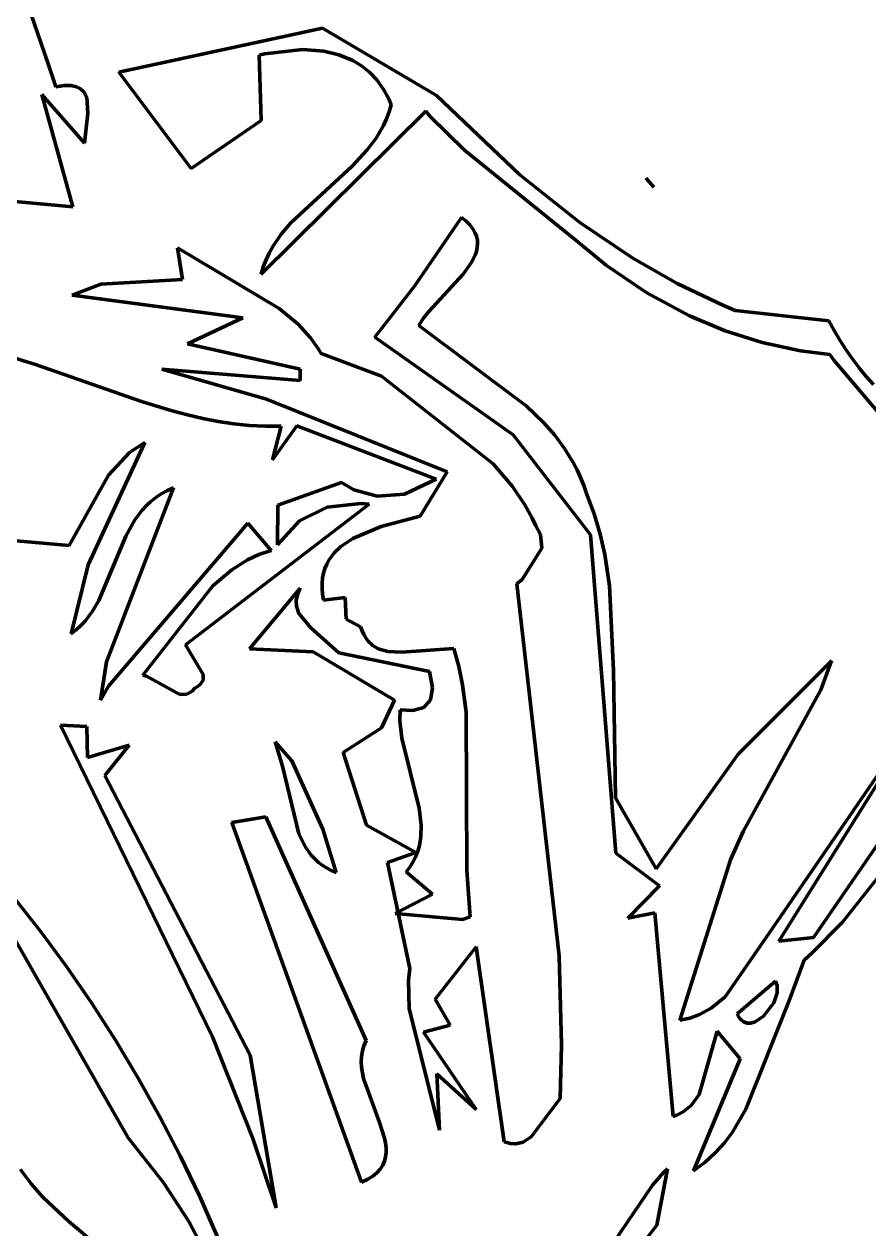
# Model space of a CAD drawing. Header units: millimetres. Extents: x 0 to 11, y 0 to 14.1.
# Drawn here: x 1.35 to 1.974, y 8.347 to 9.237 of the extents above; entities that cross this region are included whole.
import ezdxf

# ---------------------------------------------------------------- set-up
doc = ezdxf.new("R2010")
doc.units = ezdxf.units.MM
doc.layers.add('color#010101ff', color=7, linetype='CONTINUOUS', lineweight=100)
doc.layers.add('color#fefefeff', color=7, linetype='CONTINUOUS', lineweight=100)

msp = doc.modelspace()

# ---------------------------------------------------------------- linework, layer by layer
at = {"layer": 'color#010101ff'}
for p, q in [((1.36784, 9.20733), (1.35214, 9.25235)), ((1.57045, 9.23364), (1.41991, 9.20104)), ((1.65474, 9.18387), (1.57045, 9.23364)), ((1.52357, 9.2138), (1.52759, 9.21469)), ((1.52508, 9.16536), (1.52357, 9.2138)), ((1.52759, 9.21469), (1.55588, 9.21786)), ((1.55588, 9.21786), (1.57148, 9.21668)), ((1.57148, 9.21668), (1.58256, 9.21407)), ((1.58256, 9.21407), (1.59289, 9.2098)), ((1.37351, 9.19026), (1.36784, 9.20733)), ((1.59289, 9.2098), (1.59927, 9.20594)), ((1.59927, 9.20594), (1.60516, 9.20121)), ((1.60516, 9.20121), (1.61053, 9.19557)), ((1.41991, 9.20104), (1.47346, 9.12994)), ((1.61053, 9.19557), (1.61529, 9.18896)), ((1.38602, 9.1017), (1.36308, 9.18458)), ((1.36308, 9.18458), (1.39453, 9.14879)), ((1.3767, 9.19084), (1.37351, 9.19026)), ((1.37961, 9.19119), (1.3767, 9.19084)), ((1.38224, 9.19131), (1.37961, 9.19119)), ((1.38461, 9.19122), (1.38224, 9.19131)), ((1.38862, 9.19042), (1.38461, 9.19122)), ((1.39173, 9.18888), (1.38862, 9.19042)), ((1.39404, 9.18668), (1.39173, 9.18888)), ((1.39622, 9.18233), (1.39404, 9.18668)), ((1.61529, 9.18896), (1.61941, 9.18134)), ((1.71624, 9.12524), (1.65474, 9.18387)), ((1.39712, 9.17085), (1.39622, 9.18233)), ((1.61941, 9.18134), (1.62121, 9.17714)), ((1.62121, 9.17714), (1.61965, 9.17179)), ((1.39453, 9.14879), (1.39712, 9.17085)), ((1.52504, 9.05191), (1.6468, 9.1724)), ((1.61772, 9.16667), (1.61545, 9.16176)), ((1.61965, 9.17179), (1.61772, 9.16667)), ((1.6468, 9.1724), (1.65005, 9.16843)), ((1.65005, 9.16843), (1.67536, 9.14359)), ((1.47346, 9.12994), (1.52508, 9.16536)), ((1.61287, 9.15704), (1.60999, 9.1525)), ((1.61545, 9.16176), (1.61287, 9.15704)), ((1.60999, 9.1525), (1.6035, 9.14388)), ((1.6035, 9.14388), (1.59227, 9.13184)), ((1.67536, 9.14359), (1.75798, 9.07673)), ((1.59227, 9.13184), (1.54698, 9.08984)), ((1.76067, 9.09009), (1.71624, 9.12524)), ((1.80954, 9.12286), (1.8103, 9.12198)), ((1.81523, 9.11624), (1.80954, 9.12286)), ((1.8103, 9.12198), (1.81523, 9.11624)), ((1.34313, 9.10575), (1.38602, 9.1017)), ((1.54698, 9.08984), (1.53992, 9.08139)), ((1.67319, 9.09385), (1.63835, 9.04298)), ((1.67655, 9.09109), (1.67319, 9.09385)), ((1.67931, 9.08833), (1.67655, 9.09109)), ((1.68149, 9.08555), (1.67931, 9.08833)), ((1.68312, 9.08276), (1.68149, 9.08555)), ((1.79984, 9.06384), (1.76067, 9.09009)), ((1.53992, 9.08139), (1.53377, 9.07234)), ((1.68424, 9.07996), (1.68312, 9.08276)), ((1.68487, 9.07716), (1.68424, 9.07996)), ((1.68506, 9.07435), (1.68487, 9.07716)), ((1.75798, 9.07673), (1.78041, 9.05846)), ((1.46341, 9.07139), (1.46693, 9.04806)), ((1.53854, 9.02666), (1.46341, 9.07139)), ((1.53377, 9.07234), (1.5311, 9.06755)), ((1.68325, 9.0659), (1.68422, 9.06872)), ((1.68422, 9.06872), (1.68483, 9.07154)), ((1.68483, 9.07154), (1.68506, 9.07435)), ((1.52874, 9.06256), (1.52671, 9.05735)), ((1.5311, 9.06755), (1.52874, 9.06256)), ((1.67432, 9.05185), (1.6804, 9.06027)), ((1.6804, 9.06027), (1.68325, 9.0659)), ((1.83261, 9.04515), (1.79984, 9.06384)), ((1.52671, 9.05735), (1.52504, 9.05191)), ((1.64892, 9.0245), (1.67432, 9.05185)), ((1.78041, 9.05846), (1.81017, 9.03824)), ((1.40677, 9.04465), (1.3854, 9.03649)), ((1.46693, 9.04806), (1.40677, 9.04465)), ((1.63835, 9.04298), (1.60915, 9.00534)), ((1.86666, 9.02876), (1.83261, 9.04515)), ((1.3854, 9.03649), (1.51165, 9.01968)), ((1.81017, 9.03824), (1.8417, 9.02122)), ((1.55247, 9.01503), (1.53854, 9.02666)), ((1.64485, 9.01924), (1.64892, 9.0245)), ((1.87537, 9.02505), (1.86666, 9.02876)), ((1.94467, 9.01755), (1.87537, 9.02505)), ((1.51165, 9.01968), (1.47061, 9.0004)), ((1.56166, 9.00494), (1.55247, 9.01503)), ((1.64173, 9.01409), (1.64485, 9.01924)), ((1.8417, 9.02122), (1.86809, 9.01014)), ((1.94852, 9.01034), (1.94467, 9.01755)), ((1.60915, 9.00534), (1.71145, 8.93319)), ((1.72084, 8.95479), (1.64173, 9.01409)), ((1.86809, 9.01014), (1.89541, 9.00147)), ((1.95267, 9.00327), (1.94852, 9.01034)), ((1.47061, 9.0004), (1.55388, 8.98189)), ((1.56705, 8.99741), (1.56166, 9.00494)), ((1.5695, 8.99338), (1.56705, 8.99741)), ((1.89541, 9.00147), (1.92357, 8.99539)), ((1.95711, 8.99636), (1.95267, 9.00327)), ((1.35838, 8.98525), (1.33595, 8.99204)), ((1.61413, 8.97652), (1.5695, 8.99338)), ((1.92357, 8.99539), (1.9452, 8.99263)), ((1.9452, 8.99263), (1.9483, 8.98854)), ((1.9483, 8.98854), (2.00608, 8.92012)), ((1.96181, 8.9896), (1.95711, 8.99636)), ((1.96678, 8.98303), (1.96181, 8.9896)), ((1.43675, 8.95789), (1.35838, 8.98525)), ((1.55399, 8.97332), (1.45183, 8.98183)), ((1.45183, 8.98183), (1.5292, 8.95975)), ((1.55388, 8.98189), (1.55399, 8.97332)), ((1.972, 8.97664), (1.96678, 8.98303)), ((1.69645, 8.91182), (1.61413, 8.97652)), ((1.97746, 8.97046), (1.972, 8.97664)), ((1.4593, 8.95097), (1.43675, 8.95789)), ((1.5292, 8.95975), (1.66251, 8.90604)), ((1.73401, 8.94205), (1.72084, 8.95479)), ((1.47064, 8.94796), (1.4593, 8.95097)), ((1.48202, 8.94531), (1.47064, 8.94796)), ((1.49345, 8.9431), (1.48202, 8.94531)), ((1.50494, 8.94138), (1.49345, 8.9431)), ((1.5165, 8.94021), (1.50494, 8.94138)), ((1.52812, 8.93964), (1.5165, 8.94021)), ((1.53982, 8.93974), (1.52812, 8.93964)), ((1.55158, 8.94006), (1.53361, 8.91492)), ((1.53361, 8.91492), (1.53982, 8.93974)), ((1.65445, 8.90066), (1.55158, 8.94006)), ((1.74202, 8.93294), (1.73401, 8.94205)), ((1.43913, 8.92765), (1.3974, 8.83723)), ((1.42788, 8.9202), (1.43913, 8.92765)), ((1.71145, 8.93319), (1.76854, 8.85933)), ((1.74928, 8.92324), (1.74202, 8.93294)), ((1.41233, 8.90353), (1.42788, 8.9202)), ((1.75569, 8.91289), (1.74928, 8.92324)), ((1.71072, 8.89525), (1.69645, 8.91182)), ((1.75854, 8.90745), (1.75569, 8.91289)), ((1.38323, 8.85157), (1.41233, 8.90353)), ((1.63094, 8.88946), (1.65445, 8.90066)), ((1.66251, 8.90604), (1.64251, 8.87326)), ((1.76113, 8.90181), (1.75854, 8.90745)), ((1.76346, 8.89597), (1.76113, 8.90181)), ((1.46026, 8.89412), (1.41096, 8.76572)), ((1.44728, 8.88704), (1.45124, 8.88968)), ((1.45124, 8.88968), (1.45556, 8.89204)), ((1.45556, 8.89204), (1.46026, 8.89412)), ((1.53758, 8.88125), (1.58443, 8.89802)), ((1.58443, 8.89802), (1.59373, 8.89261)), ((1.59373, 8.89261), (1.61092, 8.88792)), ((1.72, 8.88154), (1.71072, 8.89525)), ((1.7655, 8.88992), (1.76346, 8.89597)), ((1.77112, 8.87506), (1.7655, 8.88992)), ((1.43725, 8.8777), (1.44031, 8.88103)), ((1.44031, 8.88103), (1.44364, 8.88415)), ((1.44364, 8.88415), (1.44728, 8.88704)), ((1.46913, 8.77816), (1.60486, 8.88215)), ((1.53718, 8.852), (1.53758, 8.88125)), ((1.59878, 8.88256), (1.57402, 8.87986)), ((1.60486, 8.88215), (1.59878, 8.88256)), ((1.61092, 8.88792), (1.63094, 8.88946)), ((1.72538, 8.8717), (1.72, 8.88154)), ((1.43186, 8.87047), (1.43725, 8.8777)), ((1.57402, 8.87986), (1.55349, 8.86968)), ((1.64251, 8.87326), (1.61369, 8.86555)), ((1.77559, 8.86002), (1.77112, 8.87506)), ((1.41244, 8.74754), (1.51528, 8.8681)), ((1.42522, 8.85851), (1.43186, 8.87047)), ((1.51528, 8.8681), (1.5326, 8.84796)), ((1.55349, 8.86968), (1.53718, 8.852)), ((1.61369, 8.86555), (1.59286, 8.8568)), ((1.72781, 8.86654), (1.72538, 8.8717)), ((1.73142, 8.85971), (1.72781, 8.86654)), ((1.32011, 8.85717), (1.38323, 8.85157)), ((1.4052, 8.81102), (1.42522, 8.85851)), ((1.59286, 8.8568), (1.58408, 8.85083)), ((1.73243, 8.84969), (1.73142, 8.85971)), ((1.76854, 8.85933), (1.78721, 8.62428)), ((1.77905, 8.84481), (1.77559, 8.86002)), ((1.5326, 8.84796), (1.52353, 8.84488)), ((1.57917, 8.8461), (1.57518, 8.84071)), ((1.58408, 8.85083), (1.57917, 8.8461)), ((1.71807, 8.82656), (1.73243, 8.84969)), ((1.3974, 8.83723), (1.38477, 8.78627)), ((1.51507, 8.84095), (1.5034, 8.83367)), ((1.52353, 8.84488), (1.51507, 8.84095)), ((1.57358, 8.83774), (1.57225, 8.83458)), ((1.57518, 8.84071), (1.57358, 8.83774)), ((1.78261, 8.82174), (1.77905, 8.84481)), ((1.5034, 8.83367), (1.48943, 8.82183)), ((1.57054, 8.82764), (1.57018, 8.82385)), ((1.57124, 8.83121), (1.57054, 8.82764)), ((1.57225, 8.83458), (1.57124, 8.83121)), ((1.48943, 8.82183), (1.43778, 8.75584)), ((1.55399, 8.82003), (1.51657, 8.7753)), ((1.55199, 8.81524), (1.55399, 8.82003)), ((1.57018, 8.82385), (1.57018, 8.81983)), ((1.57018, 8.81983), (1.57056, 8.81558)), ((1.714, 8.82317), (1.71807, 8.82656)), ((1.74538, 8.5486), (1.714, 8.82317)), ((1.78558, 8.7592), (1.78261, 8.82174)), ((1.40053, 8.8031), (1.4052, 8.81102)), ((1.5511, 8.81086), (1.55199, 8.81524)), ((1.55118, 8.80684), (1.5511, 8.81086)), ((1.57056, 8.81558), (1.57132, 8.81108)), ((1.57132, 8.81108), (1.58719, 8.81303)), ((1.58719, 8.81303), (1.58786, 8.79708)), ((1.39502, 8.79578), (1.40053, 8.8031)), ((1.55286, 8.8014), (1.55118, 8.80684)), ((1.56191, 8.79065), (1.55286, 8.8014)), ((1.38849, 8.78922), (1.3919, 8.7924)), ((1.3919, 8.7924), (1.39502, 8.79578)), ((1.58786, 8.79708), (1.59857, 8.7916)), ((1.38477, 8.78627), (1.38849, 8.78922)), ((1.58258, 8.77236), (1.56191, 8.79065)), ((1.59857, 8.7916), (1.59967, 8.78849)), ((1.59967, 8.78849), (1.60094, 8.78572)), ((1.60094, 8.78572), (1.60238, 8.78327)), ((1.60238, 8.78327), (1.60396, 8.78114)), ((1.4823, 8.75633), (1.46913, 8.77816)), ((1.51657, 8.7753), (1.56351, 8.77293)), ((1.60396, 8.78114), (1.60757, 8.7777)), ((1.60757, 8.7777), (1.61169, 8.77529)), ((1.61169, 8.77529), (1.61866, 8.77325)), ((1.62907, 8.77276), (1.66754, 8.77557)), ((1.66754, 8.77557), (1.67123, 8.76221)), ((1.41096, 8.76572), (1.40647, 8.73731)), ((1.56351, 8.77293), (1.62374, 8.73725)), ((1.64962, 8.75854), (1.58258, 8.77236)), ((1.61866, 8.77325), (1.62907, 8.77276)), ((1.94645, 8.76637), (1.87762, 8.69755)), ((1.93874, 8.74484), (1.94645, 8.76637)), ((1.4822, 8.75201), (1.4823, 8.75633)), ((1.65162, 8.74638), (1.64962, 8.75854)), ((1.67123, 8.76221), (1.67398, 8.74875)), ((1.787, 8.66507), (1.78558, 8.7592)), ((1.40647, 8.73731), (1.41244, 8.74754)), ((1.43778, 8.75584), (1.44037, 8.75516)), ((1.44037, 8.75516), (1.46509, 8.74157)), ((1.47774, 8.74713), (1.48019, 8.749)), ((1.48019, 8.749), (1.4822, 8.75201)), ((1.67398, 8.74875), (1.67661, 8.72842)), ((1.46509, 8.74157), (1.47025, 8.74167)), ((1.47025, 8.74167), (1.47386, 8.74372)), ((1.47386, 8.74372), (1.47613, 8.74624)), ((1.47613, 8.74624), (1.47774, 8.74713)), ((1.65021, 8.73751), (1.65162, 8.74638)), ((1.88116, 8.64024), (1.93874, 8.74484)), ((2.02449, 8.74623), (1.90327, 8.5691)), ((1.90764, 8.55938), (2.02449, 8.74623)), ((2.05643, 8.74132), (1.93319, 8.56192)), ((1.62374, 8.73725), (1.61396, 8.71683)), ((1.62758, 8.72194), (1.62774, 8.73022)), ((1.62774, 8.73022), (1.63719, 8.72963)), ((1.63719, 8.72963), (1.6454, 8.73193)), ((1.6454, 8.73193), (1.65021, 8.73751)), ((1.62902, 8.70923), (1.62758, 8.72194)), ((1.67661, 8.72842), (1.67698, 8.61158)), ((1.37686, 8.71875), (1.48913, 8.48862)), ((1.39644, 8.71786), (1.37686, 8.71875)), ((1.39686, 8.69509), (1.39644, 8.71786)), ((1.61396, 8.71683), (1.58575, 8.69875)), ((1.42768, 8.70406), (1.39686, 8.69509)), ((1.40964, 8.68164), (1.42768, 8.70406)), ((1.53549, 8.70651), (1.54084, 8.68863)), ((1.54771, 8.69249), (1.53549, 8.70651)), ((1.64181, 8.65751), (1.62902, 8.70923)), ((1.58575, 8.69875), (1.60294, 8.64503)), ((1.87762, 8.69755), (1.8169, 8.61271)), ((1.54084, 8.68863), (1.55288, 8.63856)), ((1.57063, 8.64204), (1.54771, 8.69249)), ((1.95459, 8.57346), (2.0501, 8.69368)), ((1.51697, 8.47505), (1.40964, 8.68164)), ((1.8169, 8.61271), (1.787, 8.66507)), ((1.52852, 8.65111), (1.50351, 8.64699)), ((1.60266, 8.4859), (1.52852, 8.65111)), ((1.64325, 8.64498), (1.64181, 8.65751)), ((1.50351, 8.64699), (1.59933, 8.3813)), ((1.58055, 8.61011), (1.57063, 8.64204)), ((1.60294, 8.64503), (1.63951, 8.62485)), ((1.64309, 8.63685), (1.64325, 8.64498)), ((1.55288, 8.63856), (1.55785, 8.62863)), ((1.64178, 8.62895), (1.64259, 8.63287)), ((1.64259, 8.63287), (1.64309, 8.63685)), ((1.87192, 8.61945), (1.88116, 8.64024)), ((1.55785, 8.62863), (1.56209, 8.62277)), ((1.56209, 8.62277), (1.5672, 8.61766)), ((1.63951, 8.62485), (1.61842, 8.61748)), ((1.63913, 8.6213), (1.64064, 8.62509)), ((1.64064, 8.62509), (1.64178, 8.62895)), ((1.78721, 8.62428), (1.81956, 8.6001)), ((1.5672, 8.61766), (1.57012, 8.61541)), ((1.57012, 8.61541), (1.57331, 8.6134)), ((1.61842, 8.61748), (1.6351, 8.53912)), ((1.63216, 8.61041), (1.63491, 8.61396)), ((1.63491, 8.61396), (1.63723, 8.61759)), ((1.63723, 8.61759), (1.63913, 8.6213)), ((1.83457, 8.50091), (1.87192, 8.61945)), ((1.57331, 8.6134), (1.57679, 8.61162)), ((1.57679, 8.61162), (1.58055, 8.61011)), ((1.65171, 8.59398), (1.63216, 8.61041)), ((1.67698, 8.61158), (1.6795, 8.57734)), ((1.81956, 8.6001), (1.79594, 8.5764)), ((1.36184, 8.5669), (1.34164, 8.59258)), ((1.62411, 8.57988), (1.65171, 8.59398)), ((1.33164, 8.5805), (1.42692, 8.41396)), ((1.6738, 8.57524), (1.62411, 8.57988)), ((1.79594, 8.5764), (1.81608, 8.58026)), ((1.81608, 8.58026), (1.82951, 8.42984)), ((1.6795, 8.57734), (1.6738, 8.57524)), ((1.93224, 8.55074), (1.95459, 8.57346)), ((1.38122, 8.54058), (1.36184, 8.5669)), ((1.90327, 8.5691), (1.86803, 8.51814)), ((1.93319, 8.56192), (1.90764, 8.55938)), ((1.6537, 8.51654), (1.6839, 8.55511)), ((1.6839, 8.55511), (1.70473, 8.41122)), ((1.74709, 8.48282), (1.74538, 8.5486)), ((1.91493, 8.51476), (1.92635, 8.54539)), ((1.92635, 8.54539), (1.93224, 8.55074)), ((1.39978, 8.51366), (1.38122, 8.54058)), ((1.6351, 8.53912), (1.63411, 8.5306)), ((1.63411, 8.5306), (1.63458, 8.50965)), ((1.87677, 8.50573), (1.90511, 8.5299)), ((1.90511, 8.5299), (1.90629, 8.52666)), ((1.90629, 8.52666), (1.90637, 8.52125)), ((1.66489, 8.49726), (1.6537, 8.51654)), ((1.86803, 8.51814), (1.85751, 8.50972)), ((1.90637, 8.52125), (1.90388, 8.51373)), ((1.41749, 8.48618), (1.39978, 8.51366)), ((1.63458, 8.50965), (1.65686, 8.41965)), ((1.85751, 8.50972), (1.84847, 8.50489)), ((1.8833, 8.43536), (1.91493, 8.51476)), ((1.90388, 8.51373), (1.8964, 8.50387)), ((1.8418, 8.50252), (1.83457, 8.50091)), ((1.84847, 8.50489), (1.8418, 8.50252)), ((1.87771, 8.50377), (1.87677, 8.50573)), ((1.87878, 8.50216), (1.87771, 8.50377)), ((1.87995, 8.50088), (1.87878, 8.50216)), ((1.88123, 8.49991), (1.87995, 8.50088)), ((1.88402, 8.49885), (1.88123, 8.49991)), ((1.88705, 8.49885), (1.88402, 8.49885)), ((1.89019, 8.49977), (1.88705, 8.49885)), ((1.8964, 8.50387), (1.89019, 8.49977)), ((1.645, 8.49221), (1.66489, 8.49726)), ((1.68405, 8.43496), (1.645, 8.49221)), ((1.84864, 8.44595), (1.86206, 8.49296)), ((1.86206, 8.49296), (1.87917, 8.47248)), ((1.43433, 8.45816), (1.41749, 8.48618)), ((1.48913, 8.48862), (1.51909, 8.41357)), ((1.59994, 8.47821), (1.60103, 8.48209)), ((1.60103, 8.48209), (1.60266, 8.4859)), ((1.74611, 8.44324), (1.74709, 8.48282)), ((1.53634, 8.36245), (1.51697, 8.47505)), ((1.59915, 8.47025), (1.59932, 8.47426)), ((1.59932, 8.47426), (1.59994, 8.47821)), ((1.87917, 8.47248), (1.8445, 8.3898)), ((1.59936, 8.4662), (1.59915, 8.47025)), ((1.60077, 8.458), (1.59936, 8.4662)), ((1.4503, 8.42964), (1.43433, 8.45816)), ((1.61259, 8.42535), (1.60077, 8.458)), ((1.65686, 8.41965), (1.65498, 8.46144)), ((1.65498, 8.46144), (1.68405, 8.43496)), ((1.84279, 8.43798), (1.84864, 8.44595)), ((1.7247, 8.41472), (1.74611, 8.44324)), ((1.83691, 8.43324), (1.84279, 8.43798)), ((1.46536, 8.40065), (1.4503, 8.42964)), ((1.82951, 8.42984), (1.83216, 8.43081)), ((1.83216, 8.43081), (1.83691, 8.43324)), ((1.87334, 8.41824), (1.8833, 8.43536)), ((1.61622, 8.4139), (1.61259, 8.42535)), ((1.8674, 8.41031), (1.87334, 8.41824)), ((1.42692, 8.41396), (1.45276, 8.38124)), ((1.51909, 8.41357), (1.53634, 8.36245)), ((1.61696, 8.41026), (1.61622, 8.4139)), ((1.61739, 8.40672), (1.61696, 8.41026)), ((1.70473, 8.41122), (1.70925, 8.40998)), ((1.70925, 8.40998), (1.71332, 8.40971)), ((1.71332, 8.40971), (1.71868, 8.41085)), ((1.71868, 8.41085), (1.7247, 8.41472)), ((1.86069, 8.40287), (1.8674, 8.41031)), ((1.4795, 8.37122), (1.46536, 8.40065)), ((1.61711, 8.40001), (1.61745, 8.4033)), ((1.61745, 8.4033), (1.61739, 8.40672)), ((1.85309, 8.39601), (1.86069, 8.40287)), ((1.61316, 8.39097), (1.61501, 8.39383)), ((1.61501, 8.39383), (1.61631, 8.39685)), ((1.61631, 8.39685), (1.61711, 8.40001)), ((1.8445, 8.3898), (1.85309, 8.39601)), ((1.35513, 8.38004), (1.34733, 8.39059)), ((1.59933, 8.3813), (1.60384, 8.38343)), ((1.60384, 8.38343), (1.60762, 8.38576)), ((1.60762, 8.38576), (1.61071, 8.38828)), ((1.61071, 8.38828), (1.61316, 8.39097)), ((1.82249, 8.38841), (1.81433, 8.37915)), ((1.81739, 8.34945), (1.82547, 8.39121)), ((1.82547, 8.39121), (1.82249, 8.38841)), ((1.36377, 8.37021), (1.35513, 8.38004)), ((1.45276, 8.38124), (1.47171, 8.35231)), ((1.81433, 8.37915), (1.78155, 8.3308)), ((1.38294, 8.35218), (1.36377, 8.37021)), ((1.49271, 8.34139), (1.4795, 8.37122)), ((1.43915, 8.30553), (1.38294, 8.35218)), ((1.47171, 8.35231), (1.48122, 8.33416)), ((1.80505, 8.33353), (1.81739, 8.34945))]:
    msp.add_line(p, q, dxfattribs=at)
at = {"layer": 'color#fefefeff'}
for p, q in [((1.35214, 9.25235), (1.36784, 9.20733)), ((1.41991, 9.20104), (1.57045, 9.23364)), ((1.57045, 9.23364), (1.65474, 9.18387)), ((1.52759, 9.21469), (1.52357, 9.2138)), ((1.52357, 9.2138), (1.52508, 9.16536)), ((1.55588, 9.21786), (1.52759, 9.21469)), ((1.57148, 9.21668), (1.55588, 9.21786)), ((1.58256, 9.21407), (1.57148, 9.21668)), ((1.59289, 9.2098), (1.58256, 9.21407)), ((1.36784, 9.20733), (1.37351, 9.19026)), ((1.59927, 9.20594), (1.59289, 9.2098)), ((1.60516, 9.20121), (1.59927, 9.20594)), ((1.61053, 9.19557), (1.60516, 9.20121)), ((1.47346, 9.12994), (1.41991, 9.20104)), ((1.61529, 9.18896), (1.61053, 9.19557)), ((1.39453, 9.14879), (1.36308, 9.18458)), ((1.36308, 9.18458), (1.38602, 9.1017)), ((1.37351, 9.19026), (1.3767, 9.19084)), ((1.3767, 9.19084), (1.37961, 9.19119)), ((1.37961, 9.19119), (1.38224, 9.19131)), ((1.38224, 9.19131), (1.38461, 9.19122)), ((1.38461, 9.19122), (1.38862, 9.19042)), ((1.38862, 9.19042), (1.39173, 9.18888)), ((1.39173, 9.18888), (1.39404, 9.18668)), ((1.39404, 9.18668), (1.39622, 9.18233)), ((1.61941, 9.18134), (1.61529, 9.18896)), ((1.65474, 9.18387), (1.71624, 9.12524)), ((1.39622, 9.18233), (1.39712, 9.17085)), ((1.62121, 9.17714), (1.61941, 9.18134)), ((1.61965, 9.17179), (1.62121, 9.17714)), ((1.39712, 9.17085), (1.39453, 9.14879)), ((1.6468, 9.1724), (1.52504, 9.05191)), ((1.61545, 9.16176), (1.61772, 9.16667)), ((1.61772, 9.16667), (1.61965, 9.17179)), ((1.65005, 9.16843), (1.6468, 9.1724)), ((1.67536, 9.14359), (1.65005, 9.16843)), ((1.52508, 9.16536), (1.47346, 9.12994)), ((1.60999, 9.1525), (1.61287, 9.15704)), ((1.61287, 9.15704), (1.61545, 9.16176)), ((1.6035, 9.14388), (1.60999, 9.1525)), ((1.59227, 9.13184), (1.6035, 9.14388)), ((1.75798, 9.07673), (1.67536, 9.14359)), ((1.54698, 9.08984), (1.59227, 9.13184)), ((1.71624, 9.12524), (1.76067, 9.09009)), ((1.80954, 9.12286), (1.81523, 9.11624)), ((1.8103, 9.12198), (1.80954, 9.12286)), ((1.81523, 9.11624), (1.8103, 9.12198)), ((1.38602, 9.1017), (1.34313, 9.10575)), ((1.53992, 9.08139), (1.54698, 9.08984)), ((1.63835, 9.04298), (1.67319, 9.09385)), ((1.67319, 9.09385), (1.67655, 9.09109)), ((1.67655, 9.09109), (1.67931, 9.08833)), ((1.67931, 9.08833), (1.68149, 9.08555)), ((1.68149, 9.08555), (1.68312, 9.08276)), ((1.76067, 9.09009), (1.79984, 9.06384)), ((1.53377, 9.07234), (1.53992, 9.08139)), ((1.68312, 9.08276), (1.68424, 9.07996)), ((1.68424, 9.07996), (1.68487, 9.07716)), ((1.68487, 9.07716), (1.68506, 9.07435)), ((1.78041, 9.05846), (1.75798, 9.07673)), ((1.46341, 9.07139), (1.53854, 9.02666)), ((1.46693, 9.04806), (1.46341, 9.07139)), ((1.5311, 9.06755), (1.53377, 9.07234)), ((1.68422, 9.06872), (1.68325, 9.0659)), ((1.68483, 9.07154), (1.68422, 9.06872)), ((1.68506, 9.07435), (1.68483, 9.07154)), ((1.52671, 9.05735), (1.52874, 9.06256)), ((1.52874, 9.06256), (1.5311, 9.06755)), ((1.6804, 9.06027), (1.67432, 9.05185)), ((1.68325, 9.0659), (1.6804, 9.06027)), ((1.79984, 9.06384), (1.83261, 9.04515)), ((1.52504, 9.05191), (1.52671, 9.05735)), ((1.67432, 9.05185), (1.64892, 9.0245)), ((1.81017, 9.03824), (1.78041, 9.05846)), ((1.3854, 9.03649), (1.40677, 9.04465)), ((1.40677, 9.04465), (1.46693, 9.04806)), ((1.60915, 9.00534), (1.63835, 9.04298)), ((1.83261, 9.04515), (1.86666, 9.02876)), ((1.51165, 9.01968), (1.3854, 9.03649)), ((1.8417, 9.02122), (1.81017, 9.03824)), ((1.53854, 9.02666), (1.55247, 9.01503)), ((1.64892, 9.0245), (1.64485, 9.01924)), ((1.86666, 9.02876), (1.87537, 9.02505)), ((1.87537, 9.02505), (1.94467, 9.01755)), ((1.47061, 9.0004), (1.51165, 9.01968)), ((1.55247, 9.01503), (1.56166, 9.00494)), ((1.64485, 9.01924), (1.64173, 9.01409)), ((1.86809, 9.01014), (1.8417, 9.02122)), ((1.94467, 9.01755), (1.94852, 9.01034)), ((1.71145, 8.93319), (1.60915, 9.00534)), ((1.64173, 9.01409), (1.72084, 8.95479)), ((1.89541, 9.00147), (1.86809, 9.01014)), ((1.94852, 9.01034), (1.95267, 9.00327)), ((1.55388, 8.98189), (1.47061, 9.0004)), ((1.56166, 9.00494), (1.56705, 8.99741)), ((1.56705, 8.99741), (1.5695, 8.99338)), ((1.92357, 8.99539), (1.89541, 9.00147)), ((1.95267, 9.00327), (1.95711, 8.99636)), ((1.33595, 8.99204), (1.35838, 8.98525)), ((1.5695, 8.99338), (1.61413, 8.97652)), ((1.9452, 8.99263), (1.92357, 8.99539)), ((1.9483, 8.98854), (1.9452, 8.99263)), ((2.00608, 8.92012), (1.9483, 8.98854)), ((1.95711, 8.99636), (1.96181, 8.9896)), ((1.96181, 8.9896), (1.96678, 8.98303)), ((1.35838, 8.98525), (1.43675, 8.95789)), ((1.5292, 8.95975), (1.45183, 8.98183)), ((1.45183, 8.98183), (1.55399, 8.97332)), ((1.55399, 8.97332), (1.55388, 8.98189)), ((1.96678, 8.98303), (1.972, 8.97664)), ((1.61413, 8.97652), (1.69645, 8.91182)), ((1.972, 8.97664), (1.97746, 8.97046)), ((1.43675, 8.95789), (1.4593, 8.95097)), ((1.66251, 8.90604), (1.5292, 8.95975)), ((1.72084, 8.95479), (1.73401, 8.94205)), ((1.4593, 8.95097), (1.47064, 8.94796)), ((1.47064, 8.94796), (1.48202, 8.94531)), ((1.48202, 8.94531), (1.49345, 8.9431)), ((1.49345, 8.9431), (1.50494, 8.94138)), ((1.50494, 8.94138), (1.5165, 8.94021)), ((1.5165, 8.94021), (1.52812, 8.93964)), ((1.52812, 8.93964), (1.53982, 8.93974)), ((1.53361, 8.91492), (1.55158, 8.94006)), ((1.53982, 8.93974), (1.53361, 8.91492)), ((1.55158, 8.94006), (1.65445, 8.90066)), ((1.73401, 8.94205), (1.74202, 8.93294)), ((1.3974, 8.83723), (1.43913, 8.92765)), ((1.43913, 8.92765), (1.42788, 8.9202)), ((1.76854, 8.85933), (1.71145, 8.93319)), ((1.74202, 8.93294), (1.74928, 8.92324)), ((1.42788, 8.9202), (1.41233, 8.90353)), ((1.74928, 8.92324), (1.75569, 8.91289)), ((1.69645, 8.91182), (1.71072, 8.89525)), ((1.75569, 8.91289), (1.75854, 8.90745)), ((1.41233, 8.90353), (1.38323, 8.85157)), ((1.65445, 8.90066), (1.63094, 8.88946)), ((1.64251, 8.87326), (1.66251, 8.90604)), ((1.75854, 8.90745), (1.76113, 8.90181)), ((1.76113, 8.90181), (1.76346, 8.89597)), ((1.41096, 8.76572), (1.46026, 8.89412)), ((1.45124, 8.88968), (1.44728, 8.88704)), ((1.45556, 8.89204), (1.45124, 8.88968)), ((1.46026, 8.89412), (1.45556, 8.89204)), ((1.58443, 8.89802), (1.53758, 8.88125)), ((1.59373, 8.89261), (1.58443, 8.89802)), ((1.61092, 8.88792), (1.59373, 8.89261)), ((1.71072, 8.89525), (1.72, 8.88154)), ((1.76346, 8.89597), (1.7655, 8.88992)), ((1.7655, 8.88992), (1.77112, 8.87506)), ((1.44031, 8.88103), (1.43725, 8.8777)), ((1.44364, 8.88415), (1.44031, 8.88103)), ((1.44728, 8.88704), (1.44364, 8.88415)), ((1.60486, 8.88215), (1.46913, 8.77816)), ((1.53758, 8.88125), (1.53718, 8.852)), ((1.57402, 8.87986), (1.59878, 8.88256)), ((1.59878, 8.88256), (1.60486, 8.88215)), ((1.63094, 8.88946), (1.61092, 8.88792)), ((1.72, 8.88154), (1.72538, 8.8717)), ((1.43725, 8.8777), (1.43186, 8.87047)), ((1.55349, 8.86968), (1.57402, 8.87986)), ((1.61369, 8.86555), (1.64251, 8.87326)), ((1.77112, 8.87506), (1.77559, 8.86002)), ((1.51528, 8.8681), (1.41244, 8.74754)), ((1.43186, 8.87047), (1.42522, 8.85851)), ((1.5326, 8.84796), (1.51528, 8.8681)), ((1.53718, 8.852), (1.55349, 8.86968)), ((1.59286, 8.8568), (1.61369, 8.86555)), ((1.72538, 8.8717), (1.72781, 8.86654)), ((1.72781, 8.86654), (1.73142, 8.85971)), ((1.38323, 8.85157), (1.32011, 8.85717)), ((1.42522, 8.85851), (1.4052, 8.81102)), ((1.58408, 8.85083), (1.59286, 8.8568)), ((1.73142, 8.85971), (1.73243, 8.84969)), ((1.78721, 8.62428), (1.76854, 8.85933)), ((1.77559, 8.86002), (1.77905, 8.84481)), ((1.52353, 8.84488), (1.5326, 8.84796)), ((1.57518, 8.84071), (1.57917, 8.8461)), ((1.57917, 8.8461), (1.58408, 8.85083)), ((1.73243, 8.84969), (1.71807, 8.82656)), ((1.38477, 8.78627), (1.3974, 8.83723)), ((1.5034, 8.83367), (1.51507, 8.84095)), ((1.51507, 8.84095), (1.52353, 8.84488)), ((1.57225, 8.83458), (1.57358, 8.83774)), ((1.57358, 8.83774), (1.57518, 8.84071)), ((1.77905, 8.84481), (1.78261, 8.82174)), ((1.48943, 8.82183), (1.5034, 8.83367)), ((1.57018, 8.82385), (1.57054, 8.82764)), ((1.57054, 8.82764), (1.57124, 8.83121)), ((1.57124, 8.83121), (1.57225, 8.83458)), ((1.43778, 8.75584), (1.48943, 8.82183)), ((1.51657, 8.7753), (1.55399, 8.82003)), ((1.55399, 8.82003), (1.55199, 8.81524)), ((1.57018, 8.81983), (1.57018, 8.82385)), ((1.57056, 8.81558), (1.57018, 8.81983)), ((1.71807, 8.82656), (1.714, 8.82317)), ((1.714, 8.82317), (1.74538, 8.5486)), ((1.78261, 8.82174), (1.78558, 8.7592)), ((1.4052, 8.81102), (1.40053, 8.8031)), ((1.55199, 8.81524), (1.5511, 8.81086)), ((1.5511, 8.81086), (1.55118, 8.80684)), ((1.57132, 8.81108), (1.57056, 8.81558)), ((1.58719, 8.81303), (1.57132, 8.81108)), ((1.58786, 8.79708), (1.58719, 8.81303)), ((1.40053, 8.8031), (1.39502, 8.79578)), ((1.55118, 8.80684), (1.55286, 8.8014)), ((1.55286, 8.8014), (1.56191, 8.79065)), ((1.3919, 8.7924), (1.38849, 8.78922)), ((1.39502, 8.79578), (1.3919, 8.7924)), ((1.59857, 8.7916), (1.58786, 8.79708)), ((1.38849, 8.78922), (1.38477, 8.78627)), ((1.56191, 8.79065), (1.58258, 8.77236)), ((1.59967, 8.78849), (1.59857, 8.7916)), ((1.60094, 8.78572), (1.59967, 8.78849)), ((1.60238, 8.78327), (1.60094, 8.78572)), ((1.60396, 8.78114), (1.60238, 8.78327)), ((1.46913, 8.77816), (1.4823, 8.75633)), ((1.56351, 8.77293), (1.51657, 8.7753)), ((1.60757, 8.7777), (1.60396, 8.78114)), ((1.61169, 8.77529), (1.60757, 8.7777)), ((1.61866, 8.77325), (1.61169, 8.77529)), ((1.66754, 8.77557), (1.62907, 8.77276)), ((1.67123, 8.76221), (1.66754, 8.77557)), ((1.40647, 8.73731), (1.41096, 8.76572)), ((1.62374, 8.73725), (1.56351, 8.77293)), ((1.58258, 8.77236), (1.64962, 8.75854)), ((1.62907, 8.77276), (1.61866, 8.77325)), ((1.87762, 8.69755), (1.94645, 8.76637)), ((1.94645, 8.76637), (1.93874, 8.74484)), ((1.4823, 8.75633), (1.4822, 8.75201)), ((1.64962, 8.75854), (1.65162, 8.74638)), ((1.67398, 8.74875), (1.67123, 8.76221)), ((1.78558, 8.7592), (1.787, 8.66507)), ((1.41244, 8.74754), (1.40647, 8.73731)), ((1.44037, 8.75516), (1.43778, 8.75584)), ((1.46509, 8.74157), (1.44037, 8.75516)), ((1.48019, 8.749), (1.47774, 8.74713)), ((1.4822, 8.75201), (1.48019, 8.749)), ((1.67661, 8.72842), (1.67398, 8.74875)), ((1.47025, 8.74167), (1.46509, 8.74157)), ((1.47386, 8.74372), (1.47025, 8.74167)), ((1.47613, 8.74624), (1.47386, 8.74372)), ((1.47774, 8.74713), (1.47613, 8.74624)), ((1.65162, 8.74638), (1.65021, 8.73751)), ((1.93874, 8.74484), (1.88116, 8.64024)), ((1.90327, 8.5691), (2.02449, 8.74623)), ((2.02449, 8.74623), (1.90764, 8.55938)), ((1.93319, 8.56192), (2.05643, 8.74132)), ((1.61396, 8.71683), (1.62374, 8.73725)), ((1.62774, 8.73022), (1.62758, 8.72194)), ((1.63719, 8.72963), (1.62774, 8.73022)), ((1.6454, 8.73193), (1.63719, 8.72963)), ((1.65021, 8.73751), (1.6454, 8.73193)), ((1.62758, 8.72194), (1.62902, 8.70923)), ((1.67698, 8.61158), (1.67661, 8.72842)), ((1.37686, 8.71875), (1.39644, 8.71786)), ((1.48913, 8.48862), (1.37686, 8.71875)), ((1.39644, 8.71786), (1.39686, 8.69509)), ((1.58575, 8.69875), (1.61396, 8.71683)), ((1.39686, 8.69509), (1.42768, 8.70406)), ((1.42768, 8.70406), (1.40964, 8.68164)), ((1.53549, 8.70651), (1.54771, 8.69249)), ((1.54084, 8.68863), (1.53549, 8.70651)), ((1.62902, 8.70923), (1.64181, 8.65751)), ((1.60294, 8.64503), (1.58575, 8.69875)), ((1.8169, 8.61271), (1.87762, 8.69755)), ((1.55288, 8.63856), (1.54084, 8.68863)), ((1.54771, 8.69249), (1.57063, 8.64204)), ((2.0501, 8.69368), (1.95459, 8.57346)), ((1.40964, 8.68164), (1.51697, 8.47505)), ((1.787, 8.66507), (1.8169, 8.61271)), ((1.50351, 8.64699), (1.52852, 8.65111)), ((1.52852, 8.65111), (1.60266, 8.4859)), ((1.64181, 8.65751), (1.64325, 8.64498)), ((1.59933, 8.3813), (1.50351, 8.64699)), ((1.57063, 8.64204), (1.58055, 8.61011)), ((1.63951, 8.62485), (1.60294, 8.64503)), ((1.64325, 8.64498), (1.64309, 8.63685)), ((1.55785, 8.62863), (1.55288, 8.63856)), ((1.64259, 8.63287), (1.64178, 8.62895)), ((1.64309, 8.63685), (1.64259, 8.63287)), ((1.88116, 8.64024), (1.87192, 8.61945)), ((1.56209, 8.62277), (1.55785, 8.62863)), ((1.5672, 8.61766), (1.56209, 8.62277)), ((1.61842, 8.61748), (1.63951, 8.62485)), ((1.64064, 8.62509), (1.63913, 8.6213)), ((1.64178, 8.62895), (1.64064, 8.62509)), ((1.81956, 8.6001), (1.78721, 8.62428)), ((1.57012, 8.61541), (1.5672, 8.61766)), ((1.57331, 8.6134), (1.57012, 8.61541)), ((1.6351, 8.53912), (1.61842, 8.61748)), ((1.63491, 8.61396), (1.63216, 8.61041)), ((1.63723, 8.61759), (1.63491, 8.61396)), ((1.63913, 8.6213), (1.63723, 8.61759)), ((1.87192, 8.61945), (1.83457, 8.50091)), ((1.57679, 8.61162), (1.57331, 8.6134)), ((1.58055, 8.61011), (1.57679, 8.61162)), ((1.63216, 8.61041), (1.65171, 8.59398)), ((1.6795, 8.57734), (1.67698, 8.61158)), ((1.79594, 8.5764), (1.81956, 8.6001)), ((1.34164, 8.59258), (1.36184, 8.5669)), ((1.65171, 8.59398), (1.62411, 8.57988)), ((1.42692, 8.41396), (1.33164, 8.5805)), ((1.62411, 8.57988), (1.6738, 8.57524)), ((1.81608, 8.58026), (1.79594, 8.5764)), ((1.82951, 8.42984), (1.81608, 8.58026)), ((1.6738, 8.57524), (1.6795, 8.57734)), ((1.95459, 8.57346), (1.93224, 8.55074)), ((1.36184, 8.5669), (1.38122, 8.54058)), ((1.86803, 8.51814), (1.90327, 8.5691)), ((1.90764, 8.55938), (1.93319, 8.56192)), ((1.6839, 8.55511), (1.6537, 8.51654)), ((1.70473, 8.41122), (1.6839, 8.55511)), ((1.74538, 8.5486), (1.74709, 8.48282)), ((1.92635, 8.54539), (1.91493, 8.51476)), ((1.93224, 8.55074), (1.92635, 8.54539)), ((1.38122, 8.54058), (1.39978, 8.51366)), ((1.63411, 8.5306), (1.6351, 8.53912)), ((1.63458, 8.50965), (1.63411, 8.5306)), ((1.90511, 8.5299), (1.87677, 8.50573)), ((1.90629, 8.52666), (1.90511, 8.5299)), ((1.90637, 8.52125), (1.90629, 8.52666)), ((1.6537, 8.51654), (1.66489, 8.49726)), ((1.85751, 8.50972), (1.86803, 8.51814)), ((1.90388, 8.51373), (1.90637, 8.52125)), ((1.39978, 8.51366), (1.41749, 8.48618)), ((1.65686, 8.41965), (1.63458, 8.50965)), ((1.84847, 8.50489), (1.85751, 8.50972)), ((1.91493, 8.51476), (1.8833, 8.43536)), ((1.8964, 8.50387), (1.90388, 8.51373)), ((1.83457, 8.50091), (1.8418, 8.50252)), ((1.8418, 8.50252), (1.84847, 8.50489)), ((1.87677, 8.50573), (1.87771, 8.50377)), ((1.87771, 8.50377), (1.87878, 8.50216)), ((1.87878, 8.50216), (1.87995, 8.50088)), ((1.87995, 8.50088), (1.88123, 8.49991)), ((1.88123, 8.49991), (1.88402, 8.49885)), ((1.88402, 8.49885), (1.88705, 8.49885)), ((1.88705, 8.49885), (1.89019, 8.49977)), ((1.89019, 8.49977), (1.8964, 8.50387)), ((1.66489, 8.49726), (1.645, 8.49221)), ((1.645, 8.49221), (1.68405, 8.43496)), ((1.86206, 8.49296), (1.84864, 8.44595)), ((1.87917, 8.47248), (1.86206, 8.49296)), ((1.41749, 8.48618), (1.43433, 8.45816)), ((1.51909, 8.41357), (1.48913, 8.48862)), ((1.60103, 8.48209), (1.59994, 8.47821)), ((1.60266, 8.4859), (1.60103, 8.48209)), ((1.74709, 8.48282), (1.74611, 8.44324)), ((1.51697, 8.47505), (1.53634, 8.36245)), ((1.59932, 8.47426), (1.59915, 8.47025)), ((1.59994, 8.47821), (1.59932, 8.47426)), ((1.8445, 8.3898), (1.87917, 8.47248)), ((1.59915, 8.47025), (1.59936, 8.4662)), ((1.59936, 8.4662), (1.60077, 8.458)), ((1.43433, 8.45816), (1.4503, 8.42964)), ((1.60077, 8.458), (1.61259, 8.42535)), ((1.68405, 8.43496), (1.65498, 8.46144)), ((1.65498, 8.46144), (1.65686, 8.41965)), ((1.84864, 8.44595), (1.84279, 8.43798)), ((1.74611, 8.44324), (1.7247, 8.41472)), ((1.84279, 8.43798), (1.83691, 8.43324)), ((1.4503, 8.42964), (1.46536, 8.40065)), ((1.83216, 8.43081), (1.82951, 8.42984)), ((1.83691, 8.43324), (1.83216, 8.43081)), ((1.8833, 8.43536), (1.87334, 8.41824)), ((1.61259, 8.42535), (1.61622, 8.4139)), ((1.87334, 8.41824), (1.8674, 8.41031)), ((1.45276, 8.38124), (1.42692, 8.41396)), ((1.53634, 8.36245), (1.51909, 8.41357)), ((1.61622, 8.4139), (1.61696, 8.41026)), ((1.61696, 8.41026), (1.61739, 8.40672)), ((1.70925, 8.40998), (1.70473, 8.41122)), ((1.71332, 8.40971), (1.70925, 8.40998)), ((1.71868, 8.41085), (1.71332, 8.40971)), ((1.7247, 8.41472), (1.71868, 8.41085)), ((1.8674, 8.41031), (1.86069, 8.40287)), ((1.46536, 8.40065), (1.4795, 8.37122)), ((1.61745, 8.4033), (1.61711, 8.40001)), ((1.61739, 8.40672), (1.61745, 8.4033)), ((1.86069, 8.40287), (1.85309, 8.39601)), ((1.61501, 8.39383), (1.61316, 8.39097)), ((1.61631, 8.39685), (1.61501, 8.39383)), ((1.61711, 8.40001), (1.61631, 8.39685)), ((1.85309, 8.39601), (1.8445, 8.3898)), ((1.34733, 8.39059), (1.35513, 8.38004)), ((1.60384, 8.38343), (1.59933, 8.3813)), ((1.60762, 8.38576), (1.60384, 8.38343)), ((1.61071, 8.38828), (1.60762, 8.38576)), ((1.61316, 8.39097), (1.61071, 8.38828)), ((1.81433, 8.37915), (1.82249, 8.38841)), ((1.82547, 8.39121), (1.81739, 8.34945)), ((1.82249, 8.38841), (1.82547, 8.39121)), ((1.35513, 8.38004), (1.36377, 8.37021)), ((1.47171, 8.35231), (1.45276, 8.38124)), ((1.78155, 8.3308), (1.81433, 8.37915)), ((1.36377, 8.37021), (1.38294, 8.35218)), ((1.4795, 8.37122), (1.49271, 8.34139)), ((1.38294, 8.35218), (1.43915, 8.30553)), ((1.48122, 8.33416), (1.47171, 8.35231)), ((1.81739, 8.34945), (1.80505, 8.33353))]:
    msp.add_line(p, q, dxfattribs=at)

doc.saveas('drawing.dxf')
